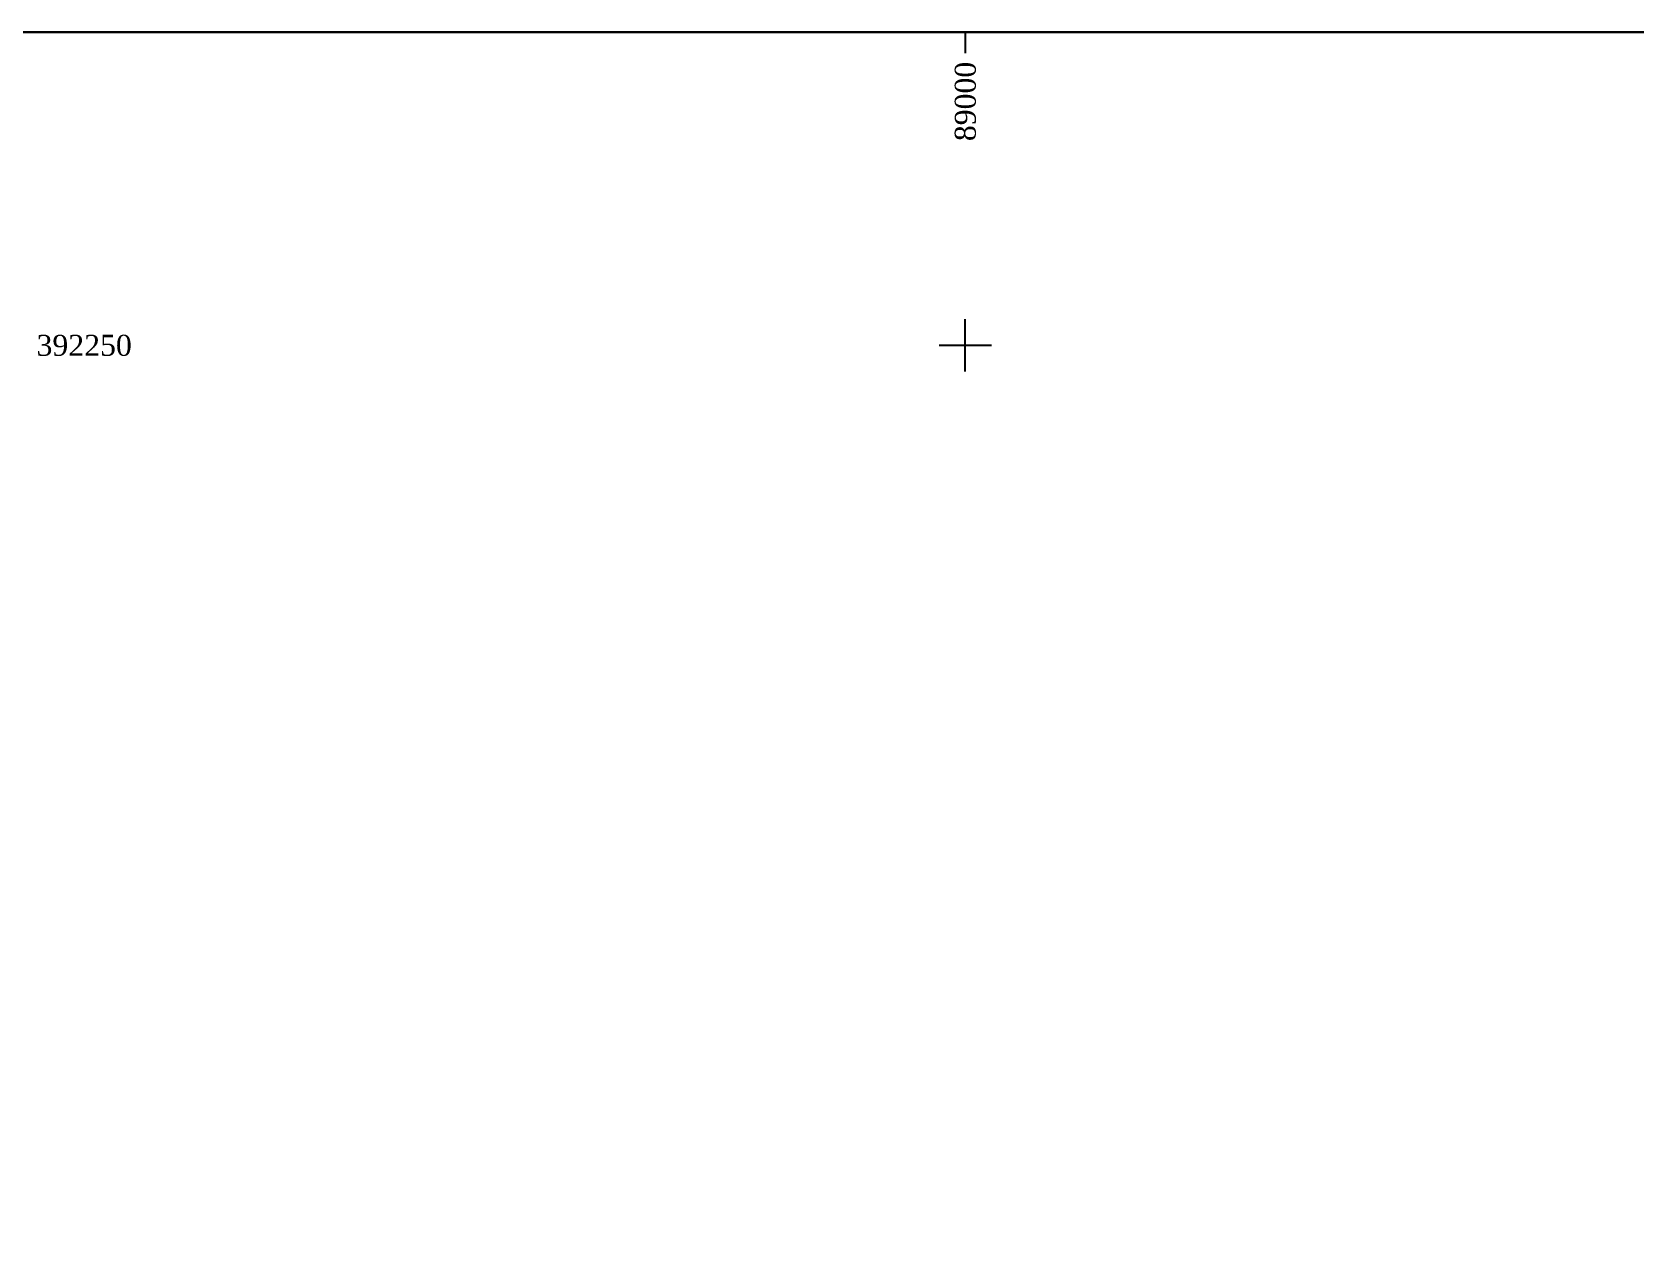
# Model space of a CAD drawing. Header units: millimetres. Extents: x 88261 to 90953, y 390274 to 392322.
# Drawn here: x 88777.7 to 89158.9, y 392034.7 to 392322.1 of the extents above; entities that cross this region are included whole.
import ezdxf

# ---------------------------------------------------------------- set-up
doc = ezdxf.new("R2010")
doc.units = ezdxf.units.MM
doc.header["$LTSCALE"] = 25
for name, color, linetype in [('Carroyage(1)', 7, 'Continuous'), ('Carroyage(1)_Croix', 7, 'Continuous'), ('Carroyage(1)_Textes', 7, 'Continuous')]:
    doc.layers.add(name, color=color, linetype=linetype)
doc.styles.get("Standard").update_dxf_attribs({"font": 'times.ttf'})

msp = doc.modelspace()

# ---------------------------------------------------------------- linework, layer by layer
at = {"elevation": 14.57}
msp.add_lwpolyline([(88260.96, 392322.08), (90951.88, 392322.08), (90951.88, 390274.46), (88260.96, 390274.46)], close=True, dxfattribs=at)
at = {"layer": 'Carroyage(1)'}
msp.add_line((88999.65, 392322.08), (88999.65, 392317.08), dxfattribs=at)
msp.add_lwpolyline([(88260.96, 390274.46), (90951.88, 390274.46), (90951.88, 392322.08), (88260.96, 392322.08)], close=True, dxfattribs=at)
at = {"layer": 'Carroyage(1)_Croix'}
for p, q in [((88999.65, 392241.29), (88999.65, 392253.79)), ((88993.4, 392247.54), (89005.9, 392247.54))]:
    msp.add_line(p, q, dxfattribs=at)

# ---------------------------------------------------------------- texts
at = {"layer": 'Carroyage(1)_Textes'}
msp.add_text('89000', height=5, rotation=90, dxfattribs=at).set_placement((89002.15, 392296.12))
msp.add_text('392250', height=5, dxfattribs=at).set_placement((88778.81, 392245.04, 14.57))

doc.saveas('drawing.dxf')
